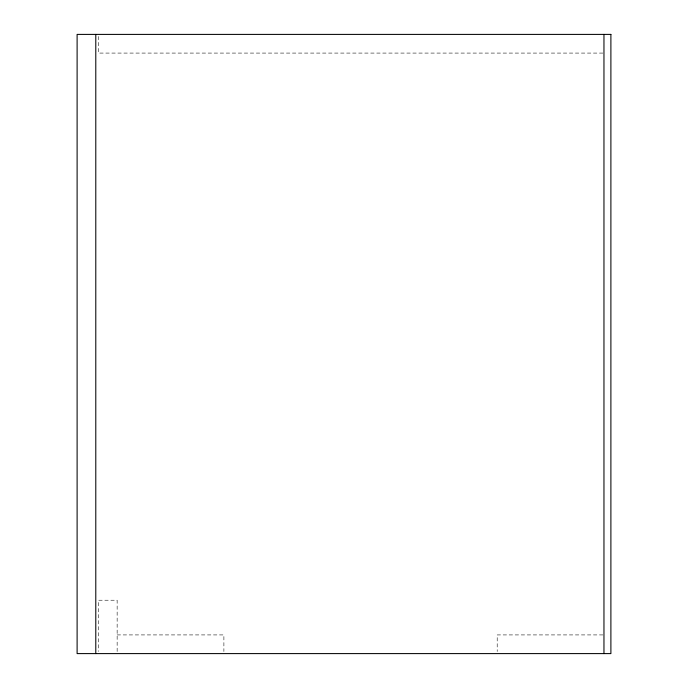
<?xml version="1.0" encoding="UTF-8"?>
<svg xmlns="http://www.w3.org/2000/svg" width="688" height="688" viewBox="0 0 688 688"><rect width="100%" height="100%" fill="white"/><g stroke="black" fill="none" stroke-linecap="round" stroke-linejoin="round"><path stroke-width="0.52" stroke-dasharray="3.44 2.58" d="M602.886 53.079L98.453 53.079L98.453 36.473M117.141 634.921L223.892 634.921L223.892 651.527M602.886 634.921L497.2 634.921L497.2 651.527M117.141 651.527L117.141 600.22L98.453 600.22L98.453 651.467"/><path stroke-width="1.03" d="M603.961 34.4L603.961 653.6M95.787 34.4L95.787 653.6M610.892 34.4L77.108 34.4L77.108 653.6L610.892 653.6L610.892 34.4"/></g></svg>
